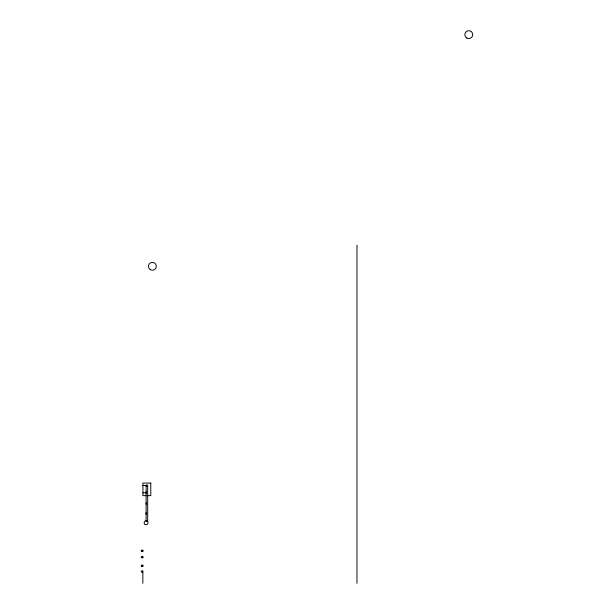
<?xml version="1.0" encoding="UTF-8"?>
<svg xmlns="http://www.w3.org/2000/svg" width="614" height="614" viewBox="0 0 614 614"><rect width="100%" height="100%" fill="white"/><g stroke="black" fill="none" stroke-linecap="round" stroke-linejoin="round"><path stroke-width="0.92" d="M142.847 551.057L142.847 550.651L142.847 551.057L141.327 551.057M142.847 557.351L142.847 556.944L142.847 557.351A0.783 0.783 0 0 1 141.527 557.704A0.783 0.783 0 0 1 141.88 556.384A0.783 0.783 0 0 1 142.847 557.351L141.327 557.351M142.847 566.001L142.847 565.594L142.847 566.001L141.327 566.001M142.924 485.497L146.071 485.497M146.101 491.991L146.493 491.991M142.955 492.781L146.101 492.781M146.117 502.966L146.523 502.966M146.101 513.88L146.493 513.88A0.783 0.783 0 0 1 146.493 512.506M146.117 513.979L146.523 513.979M146.493 521.056L147.675 521.056L147.675 485.666A0.783 0.783 0 0 0 146.493 484.983A0.783 0.783 0 0 0 146.493 486.349A0.783 0.783 0 0 0 147.675 485.666L146.101 485.666L146.101 521.056M356.972 245.163L356.972 583.3M142.847 571.504A0.783 0.783 0 0 1 141.665 572.187A0.783 0.783 0 0 1 141.665 570.82A0.783 0.783 0 0 1 142.847 571.504L142.847 583.3M146.493 504.432A0.783 0.783 0 0 1 146.493 503.073M146.493 493.456A0.783 0.783 0 0 1 146.493 492.098M150.791 483.064L142.924 483.064L142.924 495.644L150.791 495.644L150.791 483.064M150.415 269.692A3.93 3.93 0 0 0 156.309 266.292A3.93 3.93 0 0 0 150.415 262.884A3.93 3.93 0 0 0 150.415 269.692M466.832 38.037A3.93 3.93 0 0 0 472.726 34.63A3.93 3.93 0 0 0 466.832 31.23A3.93 3.93 0 0 0 466.832 38.037M141.688 566.476A0.783 0.783 0 0 0 142.87 565.793A0.783 0.783 0 0 0 141.688 565.118A0.783 0.783 0 0 0 141.688 566.476M141.688 551.533A0.783 0.783 0 0 0 142.87 550.858A0.783 0.783 0 0 0 141.688 550.175A0.783 0.783 0 0 0 141.688 551.533M145.127 524.456A1.965 1.965 0 0 0 148.074 522.76A1.965 1.965 0 0 0 145.127 521.056A1.965 1.965 0 0 0 145.127 524.456"/></g></svg>
